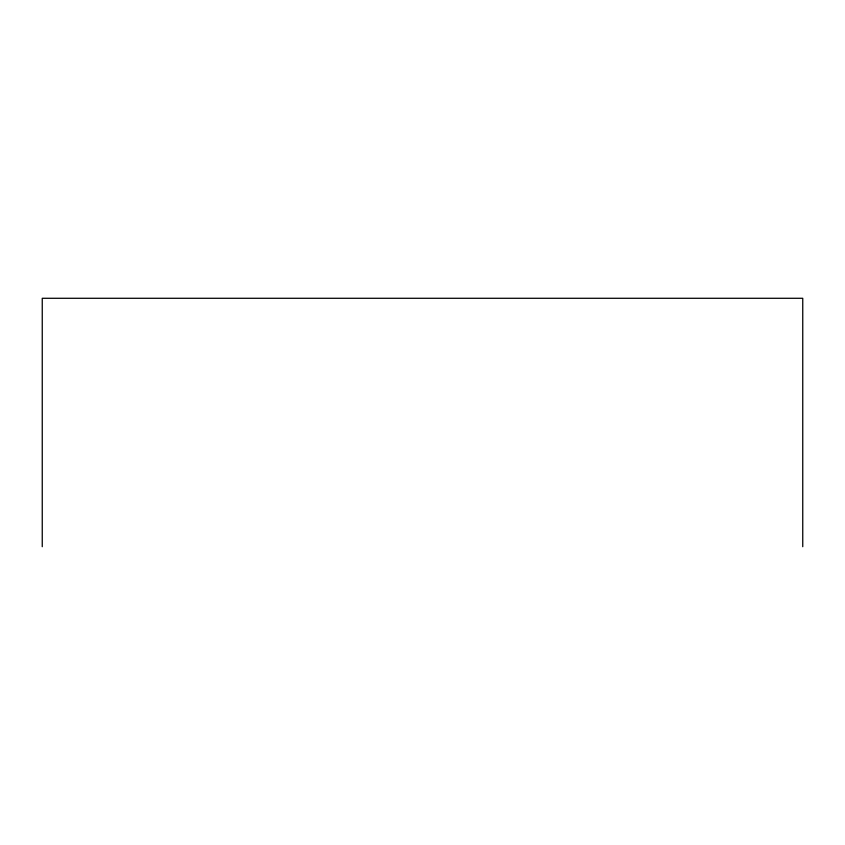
<?xml version="1.0" encoding="UTF-8"?>
<svg xmlns="http://www.w3.org/2000/svg" width="845" height="845" viewBox="0 0 845 845"><rect width="100%" height="100%" fill="white"/><g stroke="black" fill="none" stroke-linecap="round" stroke-linejoin="round"><path stroke-width="1.27" d="M802.75 546.715L802.75 298.285L42.25 298.285L42.25 546.715"/></g></svg>
